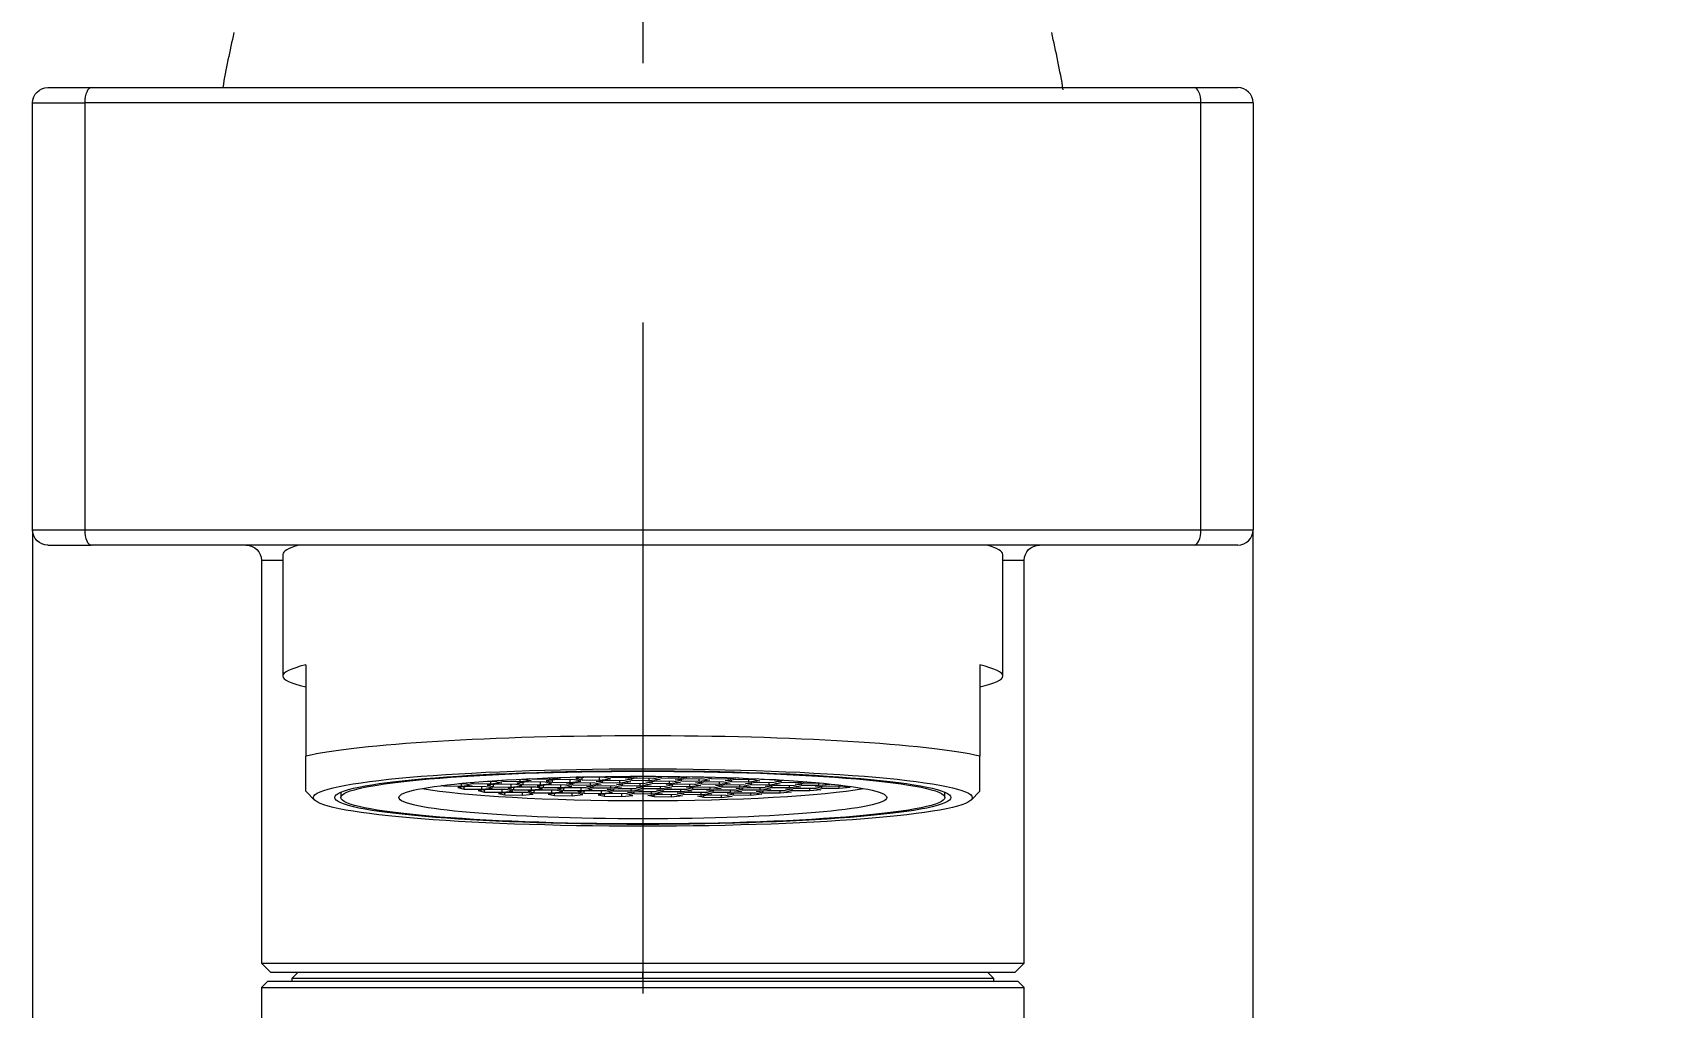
# Model space of a CAD drawing. Extents: x 14045 to 14886, y -16070 to -15475.
# Drawn here: x 14216.5 to 14269.9, y -15707.5 to -15675.5 of the extents above; entities that cross this region are included whole.
import ezdxf

# ---------------------------------------------------------------- set-up
doc = ezdxf.new("R2010")
doc.units = 0
doc.header["$MEASUREMENT"] = 0
doc.linetypes.add('CENTER', pattern=[47.5, 22, -8.5, 8.5, -8.5])
doc.linetypes.add('CENTER2', pattern=[28.575, 19.05, -3.175, 3.175, -3.175])
doc.layers.get('0').update_dxf_attribs({"color": 3, "linetype": 'CONTINUOUS'})
doc.layers.add('CENTER', color=1, linetype='CENTER2')
doc.layers.add('DIM_', color=6, linetype='CONTINUOUS', lineweight=9)
doc.styles.get("Standard").update_dxf_attribs({"font": ''})
doc.styles.get('Standard').set_extended_font_data('Gulim')
doc.dimstyles.new('사본(2) STANDARD', dxfattribs={"dimscale": 0, "dimtxt": 5, "dimasz": 5, "dimexe": 1.25, "dimexo": 0.625, "dimgap": 1.5, "dimtad": 3, "dimtih": 1, "dimtoh": 1, "dimdec": 1, "dimzin": 9, "dimdsep": 46, "dimtxsty": 'Standard', "dimcen": 2.5, "dimclrd": 3, "dimclre": 3, "dimclrt": 4, "dimadec": 0, "dimazin": 0, "dimtfac": 1, "dimtdec": 1, "dimtmove": 0, "dimatfit": 3, "dimfxl": 1.25, "dimtfill": 1, "dimtolj": 1, "dimtzin": 0, "dimarcsym": 0})

# ---------------------------------------------------------------- blocks, each defined once
blk = doc.blocks.new('*D14')
at = {"layer": 'DIM_', "color": 3, "lineweight": -2, "transparency": 16777216}
for p, q in [((14237.123, -15644.514), (14303.387, -15644.514)), ((14302.137, -15649.514), (14302.137, -15720.494)), ((14302.137, -15799.614), (14302.137, -15728.634)), ((14261.523, -15804.614), (14303.387, -15804.614))]:
    blk.add_line(p, q, dxfattribs=at)
at = {"layer": 'DIM_', "color": 3, "transparency": 16777216}
for points in [[(14301.304, -15649.514), (14302.971, -15649.514), (14302.137, -15644.514)], [(14301.304, -15799.614), (14302.971, -15799.614), (14302.137, -15804.614)]]:
    blk.add_solid(points, dxfattribs=at)
at = {"layer": 'DIM_', "color": 4, "transparency": 16777216, "insert": (14302.137, -15724.564), "char_height": 5, "attachment_point": 5, "bg_fill": 3, "box_fill_scale": 1.25, "bg_fill_color": 256, "bg_fill_true_color": 13158600, "bg_fill_transparency": 0}
blk.add_mtext('\\A1;160.1', dxfattribs=at)

msp = doc.modelspace()

# ---------------------------------------------------------------- linework, layer by layer
at = {"linetype": 'Continuous', "lineweight": 18, "extrusion": (0, 1, 0)}
for p, q in [((14216.998, -15677.314), (14218.422, -15677.314)), ((14218.422, -15677.314), (14254.573, -15677.314)), ((14254.573, -15677.314), (14255.998, -15677.314)), ((14216.498, -15691.814), (14216.498, -15677.814)), ((14256.498, -15677.814), (14256.498, -15691.814)), ((14216.498, -15691.814), (14216.498, -15719.814)), ((14256.498, -15708.614), (14256.498, -15691.814)), ((14216.998, -15692.314), (14218.422, -15692.314)), ((14254.573, -15692.314), (14218.422, -15692.314)), ((14255.998, -15692.314), (14254.573, -15692.314)), ((14223.998, -15692.814), (14223.998, -15706.014)), ((14224.698, -15692.618), (14224.698, -15696.603)), ((14248.298, -15696.603), (14248.298, -15692.618)), ((14248.998, -15706.014), (14248.998, -15692.814)), ((14225.448, -15696.242), (14225.448, -15699.231)), ((14247.548, -15696.242), (14247.548, -15699.231)), ((14231.346, -15700.054), (14231.666, -15700.059)), ((14231.516, -15700.145), (14231.516, -15700.057)), ((14231.666, -15700.059), (14231.872, -15700.105)), ((14231.908, -15700.062), (14231.752, -15700.026)), ((14231.908, -15700.062), (14231.908, -15700.017)), ((14232.481, -15700.069), (14231.908, -15700.062)), ((14232.723, -15700.073), (14232.367, -15700.112)), ((14232.481, -15700.069), (14232.481, -15699.985)), ((14232.838, -15700.03), (14232.481, -15700.069)), ((14232.538, -15699.982), (14232.631, -15699.983)), ((14232.631, -15699.983), (14232.838, -15700.03)), ((14233.297, -15700.08), (14232.723, -15700.073)), ((14232.873, -15699.986), (14232.799, -15699.97)), ((14232.873, -15699.986), (14232.873, -15699.966)), ((14233.447, -15699.994), (14232.873, -15699.986)), ((14233.147, -15700.166), (14233.147, -15700.078)), ((14233.504, -15700.127), (14233.297, -15700.08)), ((14233.689, -15699.997), (14233.332, -15700.036)), ((14233.332, -15700.036), (14233.539, -15700.083)), ((14233.447, -15699.994), (14233.447, -15699.943)), ((14233.803, -15699.955), (14233.447, -15699.994)), ((14233.539, -15700.083), (14233.539, -15700.014)), ((14233.539, -15700.083), (14234.113, -15700.091)), ((14234.262, -15700.005), (14233.689, -15699.997)), ((14233.713, -15699.934), (14233.803, -15699.955)), ((14234.113, -15700.091), (14234.113, -15700.003)), ((14234.113, -15700.091), (14234.469, -15700.051)), ((14234.469, -15700.051), (14234.262, -15700.005)), ((14234.654, -15699.922), (14234.298, -15699.961)), ((14234.298, -15699.961), (14234.505, -15700.008)), ((14234.412, -15699.918), (14234.309, -15699.917)), ((14234.456, -15699.914), (14234.412, -15699.918)), ((14234.412, -15699.918), (14234.412, -15699.915)), ((14234.505, -15700.008), (14234.505, -15699.938)), ((14234.505, -15700.008), (14235.078, -15700.015)), ((14235.228, -15699.929), (14234.654, -15699.922)), ((14234.964, -15700.058), (14235.32, -15700.019)), ((14235.171, -15700.105), (14234.964, -15700.058)), ((14235.078, -15700.015), (14235.078, -15699.927)), ((14235.078, -15700.015), (14235.435, -15699.976)), ((14235.171, -15700.105), (14235.171, -15700.035)), ((14235.435, -15699.976), (14235.228, -15699.929)), ((14235.47, -15699.932), (14235.318, -15699.898)), ((14235.32, -15700.019), (14235.894, -15700.026)), ((14235.47, -15699.932), (14235.47, -15699.896)), ((14236.043, -15699.94), (14235.47, -15699.932)), ((14235.744, -15700.112), (14235.744, -15700.024)), ((14236.101, -15700.073), (14235.744, -15700.112)), ((14235.894, -15700.026), (14236.101, -15700.073)), ((14235.929, -15699.983), (14236.286, -15699.943)), ((14236.136, -15700.029), (14235.929, -15699.983)), ((14236.043, -15699.94), (14236.043, -15699.892)), ((14236.4, -15699.901), (14236.043, -15699.94)), ((14236.136, -15700.029), (14236.136, -15699.96)), ((14236.709, -15700.037), (14236.136, -15700.029)), ((14236.286, -15699.943), (14236.859, -15699.951)), ((14236.356, -15699.891), (14236.4, -15699.901)), ((14236.595, -15700.08), (14236.952, -15700.04)), ((14236.802, -15700.126), (14236.595, -15700.08)), ((14236.709, -15700.037), (14236.709, -15699.949)), ((14237.066, -15699.998), (14236.709, -15700.037)), ((14236.802, -15700.126), (14236.802, -15700.057)), ((14236.859, -15699.951), (14237.066, -15699.998)), ((14236.894, -15699.907), (14237.031, -15699.892)), ((14237.101, -15699.954), (14236.894, -15699.907)), ((14236.952, -15700.04), (14237.525, -15700.048)), ((14237.101, -15699.954), (14237.101, -15699.893)), ((14237.675, -15699.962), (14237.101, -15699.954)), ((14237.375, -15700.134), (14237.375, -15700.046)), ((14237.525, -15700.048), (14237.732, -15700.095)), ((14237.56, -15700.004), (14237.917, -15699.965)), ((14237.767, -15700.051), (14237.56, -15700.004)), ((14237.675, -15699.962), (14237.675, -15699.898)), ((14238.031, -15699.922), (14237.675, -15699.962)), ((14237.767, -15700.051), (14237.767, -15699.981)), ((14238.341, -15700.058), (14237.767, -15700.051)), ((14237.917, -15699.965), (14238.49, -15699.972)), ((14237.942, -15699.902), (14238.031, -15699.922)), ((14238.226, -15700.101), (14238.583, -15700.062)), ((14238.341, -15700.058), (14238.341, -15699.97)), ((14238.697, -15700.019), (14238.341, -15700.058)), ((14238.433, -15700.148), (14238.433, -15700.078)), ((14238.49, -15699.972), (14238.697, -15700.019)), ((14238.526, -15699.929), (14238.64, -15699.916)), ((14238.733, -15699.975), (14238.526, -15699.929)), ((14238.583, -15700.062), (14239.157, -15700.069)), ((14238.733, -15699.975), (14238.733, -15699.918)), ((14239.306, -15699.983), (14238.733, -15699.975)), ((14239.007, -15700.155), (14239.007, -15700.067)), ((14239.157, -15700.069), (14239.364, -15700.116)), ((14239.192, -15700.026), (14239.548, -15699.986)), ((14239.399, -15700.072), (14239.192, -15700.026)), ((14239.306, -15699.983), (14239.306, -15699.935)), ((14239.637, -15699.946), (14239.306, -15699.983)), ((14239.399, -15700.072), (14239.399, -15700.003)), ((14239.972, -15700.08), (14239.399, -15700.072)), ((14239.548, -15699.986), (14240.122, -15699.994)), ((14239.858, -15700.123), (14240.214, -15700.083)), ((14239.972, -15700.08), (14239.972, -15699.992)), ((14240.329, -15700.041), (14239.972, -15700.08)), ((14240.122, -15699.994), (14240.329, -15700.041)), ((14240.214, -15700.083), (14240.788, -15700.091)), ((14240.364, -15699.997), (14240.255, -15699.972)), ((14240.364, -15699.997), (14240.364, -15699.977)), ((14240.865, -15700.004), (14240.364, -15699.997)), ((14240.823, -15700.047), (14241.095, -15700.017)), ((14241.03, -15700.094), (14240.823, -15700.047)), ((14241.03, -15700.094), (14241.03, -15700.024)), ((14241.604, -15700.102), (14241.604, -15700.051)), ((14241.875, -15700.072), (14241.604, -15700.102)), ((14225.448, -15700.381), (14225.739, -15700.67)), ((14226.598, -15700.413), (14226.598, -15700.588)), ((14229.977, -15700.213), (14229.895, -15700.194)), ((14229.977, -15700.213), (14229.977, -15700.184)), ((14230.55, -15700.22), (14229.977, -15700.213)), ((14230.793, -15700.223), (14230.436, -15700.263)), ((14230.436, -15700.263), (14230.643, -15700.31)), ((14230.456, -15700.131), (14230.7, -15700.134)), ((14230.55, -15700.22), (14230.55, -15700.132)), ((14230.907, -15700.181), (14230.55, -15700.22)), ((14230.643, -15700.31), (14230.643, -15700.24)), ((14230.643, -15700.31), (14231.217, -15700.317)), ((14230.7, -15700.134), (14230.907, -15700.181)), ((14230.942, -15700.137), (14230.779, -15700.1)), ((14231.366, -15700.231), (14230.793, -15700.223)), ((14230.942, -15700.137), (14230.942, -15700.086)), ((14231.516, -15700.145), (14230.942, -15700.137)), ((14231.459, -15700.32), (14231.102, -15700.36)), ((14231.102, -15700.36), (14231.309, -15700.406)), ((14231.217, -15700.317), (14231.217, -15700.229)), ((14231.217, -15700.317), (14231.573, -15700.278)), ((14231.309, -15700.406), (14231.309, -15700.337)), ((14231.309, -15700.406), (14231.883, -15700.414)), ((14231.573, -15700.278), (14231.366, -15700.231)), ((14231.758, -15700.148), (14231.401, -15700.187)), ((14231.401, -15700.187), (14231.608, -15700.234)), ((14232.032, -15700.328), (14231.459, -15700.32)), ((14231.872, -15700.105), (14231.516, -15700.145)), ((14231.608, -15700.234), (14231.608, -15700.164)), ((14231.608, -15700.234), (14232.182, -15700.242)), ((14232.332, -15700.155), (14231.758, -15700.148)), ((14232.125, -15700.417), (14231.768, -15700.457)), ((14231.768, -15700.457), (14231.975, -15700.503)), ((14231.883, -15700.414), (14231.883, -15700.326)), ((14231.883, -15700.414), (14232.239, -15700.375)), ((14231.975, -15700.503), (14231.975, -15700.434)), ((14231.975, -15700.503), (14232.549, -15700.511)), ((14232.239, -15700.375), (14232.032, -15700.328)), ((14232.424, -15700.245), (14232.068, -15700.284)), ((14232.068, -15700.284), (14232.274, -15700.331)), ((14232.698, -15700.425), (14232.125, -15700.417)), ((14232.182, -15700.242), (14232.182, -15700.154)), ((14232.182, -15700.242), (14232.539, -15700.202)), ((14232.274, -15700.331), (14232.274, -15700.261)), ((14232.274, -15700.331), (14232.848, -15700.339)), ((14232.539, -15700.202), (14232.332, -15700.155)), ((14232.367, -15700.112), (14232.574, -15700.159)), ((14232.998, -15700.252), (14232.424, -15700.245)), ((14232.549, -15700.511), (14232.549, -15700.423)), ((14232.549, -15700.511), (14232.905, -15700.472)), ((14232.574, -15700.159), (14232.574, -15700.089)), ((14232.574, -15700.159), (14233.147, -15700.166)), ((14232.905, -15700.472), (14232.698, -15700.425)), ((14233.09, -15700.342), (14232.734, -15700.381)), ((14232.734, -15700.381), (14232.941, -15700.428)), ((14232.848, -15700.339), (14232.848, -15700.25)), ((14232.848, -15700.339), (14233.205, -15700.299)), ((14232.941, -15700.428), (14232.941, -15700.358)), ((14232.941, -15700.428), (14233.514, -15700.436)), ((14233.205, -15700.299), (14232.998, -15700.252)), ((14233.389, -15700.169), (14233.033, -15700.209)), ((14233.033, -15700.209), (14233.24, -15700.256)), ((14233.664, -15700.349), (14233.09, -15700.342)), ((14233.147, -15700.166), (14233.504, -15700.127)), ((14233.24, -15700.256), (14233.24, -15700.186)), ((14233.24, -15700.256), (14233.813, -15700.263)), ((14233.963, -15700.177), (14233.389, -15700.169)), ((14233.756, -15700.439), (14233.4, -15700.478)), ((14233.4, -15700.478), (14233.607, -15700.525)), ((14233.514, -15700.436), (14233.514, -15700.347)), ((14233.514, -15700.436), (14233.871, -15700.396)), ((14233.607, -15700.525), (14233.607, -15700.455)), ((14233.607, -15700.525), (14234.18, -15700.532)), ((14233.871, -15700.396), (14233.664, -15700.349)), ((14234.056, -15700.266), (14233.699, -15700.306)), ((14233.699, -15700.306), (14233.906, -15700.353)), ((14234.33, -15700.446), (14233.756, -15700.439)), ((14233.813, -15700.263), (14233.813, -15700.175)), ((14233.813, -15700.263), (14234.17, -15700.224)), ((14233.906, -15700.353), (14233.906, -15700.283)), ((14233.906, -15700.353), (14234.479, -15700.36)), ((14234.17, -15700.224), (14233.963, -15700.177)), ((14233.998, -15700.133), (14234.355, -15700.094)), ((14234.205, -15700.18), (14233.998, -15700.133)), ((14234.629, -15700.274), (14234.056, -15700.266)), ((14234.18, -15700.532), (14234.18, -15700.444)), ((14234.18, -15700.532), (14234.537, -15700.493)), ((14234.205, -15700.18), (14234.205, -15700.111)), ((14234.779, -15700.188), (14234.205, -15700.18)), ((14234.537, -15700.493), (14234.33, -15700.446)), ((14234.355, -15700.094), (14234.928, -15700.102)), ((14234.722, -15700.363), (14234.365, -15700.403)), ((14234.365, -15700.403), (14234.572, -15700.449)), ((14234.479, -15700.36), (14234.479, -15700.272)), ((14234.479, -15700.36), (14234.836, -15700.321)), ((14234.572, -15700.449), (14234.572, -15700.38)), ((14234.572, -15700.449), (14235.145, -15700.457)), ((14234.836, -15700.321), (14234.629, -15700.274)), ((14234.664, -15700.23), (14235.021, -15700.191)), ((14234.871, -15700.277), (14234.664, -15700.23)), ((14235.295, -15700.371), (14234.722, -15700.363)), ((14234.779, -15700.188), (14234.779, -15700.1)), ((14235.135, -15700.148), (14234.779, -15700.188)), ((14234.871, -15700.277), (14234.871, -15700.207)), ((14235.445, -15700.285), (14234.871, -15700.277)), ((14234.928, -15700.102), (14235.135, -15700.148)), ((14235.021, -15700.191), (14235.594, -15700.199)), ((14235.388, -15700.46), (14235.031, -15700.5)), ((14235.031, -15700.5), (14235.238, -15700.546)), ((14235.145, -15700.457), (14235.145, -15700.369)), ((14235.145, -15700.457), (14235.502, -15700.418)), ((14235.744, -15700.112), (14235.171, -15700.105)), ((14235.238, -15700.546), (14235.238, -15700.477)), ((14235.238, -15700.546), (14235.811, -15700.554)), ((14235.502, -15700.418), (14235.295, -15700.371)), ((14235.33, -15700.327), (14235.687, -15700.288)), ((14235.537, -15700.374), (14235.33, -15700.327)), ((14235.961, -15700.468), (14235.388, -15700.46)), ((14235.445, -15700.285), (14235.445, -15700.197)), ((14235.801, -15700.245), (14235.445, -15700.285)), ((14235.537, -15700.374), (14235.537, -15700.304)), ((14236.111, -15700.382), (14235.537, -15700.374)), ((14235.594, -15700.199), (14235.801, -15700.245)), ((14235.63, -15700.155), (14235.986, -15700.116)), ((14235.837, -15700.202), (14235.63, -15700.155)), ((14235.687, -15700.288), (14236.26, -15700.295)), ((14235.811, -15700.554), (14235.811, -15700.466)), ((14235.811, -15700.554), (14236.168, -15700.515)), ((14235.837, -15700.202), (14235.837, -15700.132)), ((14236.41, -15700.209), (14235.837, -15700.202)), ((14236.168, -15700.515), (14235.961, -15700.468)), ((14235.986, -15700.116), (14236.56, -15700.123)), ((14235.996, -15700.424), (14236.353, -15700.385)), ((14236.203, -15700.471), (14235.996, -15700.424)), ((14236.111, -15700.382), (14236.111, -15700.293)), ((14236.467, -15700.342), (14236.111, -15700.382)), ((14236.203, -15700.471), (14236.203, -15700.401)), ((14236.777, -15700.479), (14236.203, -15700.471)), ((14236.26, -15700.295), (14236.467, -15700.342)), ((14236.296, -15700.252), (14236.652, -15700.212)), ((14236.503, -15700.299), (14236.296, -15700.252)), ((14236.353, -15700.385), (14236.926, -15700.392)), ((14236.41, -15700.209), (14236.41, -15700.121)), ((14236.767, -15700.17), (14236.41, -15700.209)), ((14236.503, -15700.299), (14236.503, -15700.229)), ((14237.076, -15700.306), (14236.503, -15700.299)), ((14236.56, -15700.123), (14236.767, -15700.17)), ((14236.652, -15700.212), (14237.226, -15700.22)), ((14236.662, -15700.521), (14237.019, -15700.482)), ((14236.869, -15700.568), (14236.662, -15700.521)), ((14236.777, -15700.479), (14236.777, -15700.39)), ((14237.133, -15700.439), (14236.777, -15700.479)), ((14237.375, -15700.134), (14236.802, -15700.126)), ((14236.869, -15700.568), (14236.869, -15700.498)), ((14237.443, -15700.576), (14236.869, -15700.568)), ((14236.926, -15700.392), (14237.133, -15700.439)), ((14236.962, -15700.349), (14237.318, -15700.309)), ((14237.169, -15700.396), (14236.962, -15700.349)), ((14237.019, -15700.482), (14237.593, -15700.489)), ((14237.076, -15700.306), (14237.076, -15700.218)), ((14237.433, -15700.267), (14237.076, -15700.306)), ((14237.169, -15700.396), (14237.169, -15700.326)), ((14237.742, -15700.403), (14237.169, -15700.396)), ((14237.226, -15700.22), (14237.433, -15700.267)), ((14237.261, -15700.176), (14237.618, -15700.137)), ((14237.468, -15700.223), (14237.261, -15700.176)), ((14237.318, -15700.309), (14237.892, -15700.317)), ((14237.732, -15700.095), (14237.375, -15700.134)), ((14237.443, -15700.576), (14237.443, -15700.487)), ((14237.799, -15700.536), (14237.443, -15700.576)), ((14237.468, -15700.223), (14237.468, -15700.154)), ((14238.042, -15700.231), (14237.468, -15700.223)), ((14237.593, -15700.489), (14237.799, -15700.536)), ((14237.618, -15700.137), (14238.191, -15700.145)), ((14237.628, -15700.446), (14237.984, -15700.406)), ((14237.835, -15700.493), (14237.628, -15700.446)), ((14237.742, -15700.403), (14237.742, -15700.315)), ((14238.099, -15700.364), (14237.742, -15700.403)), ((14237.835, -15700.493), (14237.835, -15700.423)), ((14238.408, -15700.5), (14237.835, -15700.493)), ((14237.892, -15700.317), (14238.099, -15700.364)), ((14237.927, -15700.273), (14238.284, -15700.234)), ((14238.134, -15700.32), (14237.927, -15700.273)), ((14237.984, -15700.406), (14238.558, -15700.414)), ((14238.042, -15700.231), (14238.042, -15700.143)), ((14238.398, -15700.191), (14238.042, -15700.231)), ((14238.134, -15700.32), (14238.134, -15700.251)), ((14238.708, -15700.328), (14238.134, -15700.32)), ((14238.191, -15700.145), (14238.398, -15700.191)), ((14238.433, -15700.148), (14238.226, -15700.101)), ((14238.284, -15700.234), (14238.857, -15700.242)), ((14238.294, -15700.543), (14238.65, -15700.503)), ((14238.501, -15700.589), (14238.294, -15700.543)), ((14238.408, -15700.5), (14238.408, -15700.412)), ((14238.765, -15700.461), (14238.408, -15700.5)), ((14239.007, -15700.155), (14238.433, -15700.148)), ((14238.501, -15700.589), (14238.501, -15700.52)), ((14239.074, -15700.597), (14238.501, -15700.589)), ((14238.558, -15700.414), (14238.765, -15700.461)), ((14238.593, -15700.37), (14238.95, -15700.331)), ((14238.8, -15700.417), (14238.593, -15700.37)), ((14238.65, -15700.503), (14239.224, -15700.511)), ((14238.708, -15700.328), (14238.708, -15700.24)), ((14239.064, -15700.288), (14238.708, -15700.328)), ((14238.8, -15700.417), (14238.8, -15700.347)), ((14239.374, -15700.425), (14238.8, -15700.417)), ((14238.857, -15700.242), (14239.064, -15700.288)), ((14238.892, -15700.198), (14239.249, -15700.159)), ((14239.099, -15700.245), (14238.892, -15700.198)), ((14238.95, -15700.331), (14239.523, -15700.339)), ((14239.364, -15700.116), (14239.007, -15700.155)), ((14239.074, -15700.597), (14239.074, -15700.509)), ((14239.431, -15700.558), (14239.074, -15700.597)), ((14239.099, -15700.245), (14239.099, -15700.175)), ((14239.673, -15700.252), (14239.099, -15700.245)), ((14239.224, -15700.511), (14239.431, -15700.558)), ((14239.249, -15700.159), (14239.823, -15700.166)), ((14239.259, -15700.467), (14239.616, -15700.428)), ((14239.466, -15700.514), (14239.259, -15700.467)), ((14239.374, -15700.425), (14239.374, -15700.337)), ((14239.73, -15700.385), (14239.374, -15700.425)), ((14239.466, -15700.514), (14239.466, -15700.444)), ((14240.04, -15700.522), (14239.466, -15700.514)), ((14239.523, -15700.339), (14239.73, -15700.385)), ((14239.559, -15700.295), (14239.915, -15700.256)), ((14239.765, -15700.342), (14239.559, -15700.295)), ((14239.616, -15700.428), (14240.189, -15700.435)), ((14239.673, -15700.252), (14239.673, -15700.164)), ((14240.03, -15700.213), (14239.673, -15700.252)), ((14239.765, -15700.342), (14239.765, -15700.272)), ((14240.339, -15700.349), (14239.765, -15700.342)), ((14239.823, -15700.166), (14240.03, -15700.213)), ((14240.065, -15700.169), (14239.858, -15700.123)), ((14239.915, -15700.256), (14240.489, -15700.263)), ((14240.04, -15700.522), (14240.04, -15700.433)), ((14240.396, -15700.482), (14240.04, -15700.522)), ((14240.065, -15700.169), (14240.065, -15700.1)), ((14240.638, -15700.177), (14240.065, -15700.169)), ((14240.189, -15700.435), (14240.396, -15700.482)), ((14240.225, -15700.392), (14240.581, -15700.352)), ((14240.432, -15700.439), (14240.225, -15700.392)), ((14240.339, -15700.349), (14240.339, -15700.261)), ((14240.696, -15700.31), (14240.339, -15700.349)), ((14240.432, -15700.439), (14240.432, -15700.369)), ((14241.005, -15700.446), (14240.432, -15700.439)), ((14240.489, -15700.263), (14240.696, -15700.31)), ((14240.524, -15700.219), (14240.881, -15700.18)), ((14240.731, -15700.266), (14240.524, -15700.219)), ((14240.581, -15700.352), (14241.155, -15700.36)), ((14240.638, -15700.177), (14240.638, -15700.089)), ((14240.995, -15700.138), (14240.638, -15700.177)), ((14240.731, -15700.266), (14240.731, -15700.197)), ((14241.304, -15700.274), (14240.731, -15700.266)), ((14240.788, -15700.091), (14240.995, -15700.138)), ((14240.881, -15700.18), (14241.454, -15700.188)), ((14241.005, -15700.446), (14241.005, -15700.358)), ((14241.362, -15700.407), (14241.005, -15700.446)), ((14241.604, -15700.102), (14241.03, -15700.094)), ((14241.155, -15700.36), (14241.362, -15700.407)), ((14241.19, -15700.316), (14241.547, -15700.277)), ((14241.397, -15700.363), (14241.19, -15700.316)), ((14241.304, -15700.274), (14241.304, -15700.186)), ((14241.661, -15700.234), (14241.304, -15700.274)), ((14241.397, -15700.363), (14241.397, -15700.294)), ((14241.97, -15700.371), (14241.397, -15700.363)), ((14241.454, -15700.188), (14241.661, -15700.234)), ((14241.489, -15700.144), (14241.846, -15700.105)), ((14241.696, -15700.191), (14241.489, -15700.144)), ((14241.547, -15700.277), (14242.12, -15700.285)), ((14241.696, -15700.191), (14241.696, -15700.121)), ((14242.27, -15700.198), (14241.696, -15700.191)), ((14241.846, -15700.105), (14242.337, -15700.111)), ((14241.97, -15700.371), (14241.97, -15700.283)), ((14242.327, -15700.331), (14241.97, -15700.371)), ((14242.12, -15700.285), (14242.327, -15700.331)), ((14242.155, -15700.241), (14242.512, -15700.202)), ((14242.362, -15700.288), (14242.155, -15700.241)), ((14242.27, -15700.198), (14242.27, -15700.11)), ((14242.626, -15700.159), (14242.27, -15700.198)), ((14242.362, -15700.288), (14242.362, -15700.218)), ((14242.936, -15700.295), (14242.362, -15700.288)), ((14242.471, -15700.124), (14242.626, -15700.159)), ((14242.512, -15700.202), (14243.085, -15700.209)), ((14242.936, -15700.295), (14242.936, -15700.207)), ((14243.292, -15700.256), (14242.936, -15700.295)), ((14243.085, -15700.209), (14243.292, -15700.256)), ((14246.398, -15700.588), (14246.398, -15700.413)), ((14247.256, -15700.67), (14247.548, -15700.381)), ((14223.998, -15706.014), (14248.998, -15706.014)), ((14223.998, -15706.014), (14224.298, -15706.314)), ((14224.298, -15706.314), (14248.698, -15706.314)), ((14225.197, -15706.314), (14224.998, -15706.514)), ((14247.998, -15706.514), (14247.798, -15706.314)), ((14248.698, -15706.314), (14248.998, -15706.014)), ((14224.198, -15706.614), (14223.998, -15706.814)), ((14223.998, -15706.814), (14236.498, -15706.814)), ((14223.998, -15706.814), (14223.998, -15728.314)), ((14236.498, -15706.614), (14224.198, -15706.614)), ((14224.998, -15706.514), (14224.998, -15706.614)), ((14236.498, -15706.514), (14224.998, -15706.514)), ((14247.998, -15706.514), (14236.498, -15706.514)), ((14248.798, -15706.614), (14236.498, -15706.614)), ((14236.498, -15706.814), (14248.998, -15706.814)), ((14247.998, -15706.614), (14247.998, -15706.514)), ((14248.998, -15706.814), (14248.798, -15706.614)), ((14248.998, -15708.114), (14248.998, -15706.814))]:
    msp.add_line(p, q, dxfattribs=at)
at = {"linetype": 'Continuous', "lineweight": 13, "extrusion": (0, 1, 0)}
for p, q in [((14216.498, -15677.814), (14218.206, -15677.814)), ((14254.789, -15677.814), (14218.206, -15677.814)), ((14218.206, -15677.814), (14218.206, -15691.814)), ((14256.498, -15677.814), (14254.789, -15677.814)), ((14254.789, -15691.814), (14254.789, -15677.814)), ((14216.498, -15691.814), (14218.206, -15691.814)), ((14218.206, -15691.814), (14254.789, -15691.814)), ((14254.789, -15691.814), (14256.498, -15691.814)), ((14224.697, -15692.814), (14223.998, -15692.814)), ((14248.998, -15692.814), (14248.298, -15692.814)), ((14236.498, -15706.514), (14236.498, -15706.614))]:
    msp.add_line(p, q, dxfattribs=at)
at = {"linetype": 'Continuous', "lineweight": 18}
for centre, radius, start, end in [((14257.362, -15683.436), 35.17, 166.9814, 169.9743), ((14215.633, -15683.436), 35.17, 9.9007, 13.0186), ((14255.998, -15677.814), 0.5, 0, 90), ((14255.998, -15691.814), 0.5, 270, 0)]:
    msp.add_arc(centre, radius, start, end, dxfattribs=at)
at = {"linetype": 'Continuous', "lineweight": 18, "extrusion": (0, 0, -1)}
for centre, start, end in [((-14216.998, -15677.814), 0, 90), ((-14216.998, -15691.814), 270, 0), ((-14223.498, -15692.814), 90, 180), ((-14249.498, -15692.814), 0, 90)]:
    msp.add_arc(centre, 0.5, start, end, dxfattribs=at)
at = {"linetype": 'Continuous', "lineweight": 13}
for centre, start_param, end_param in [((14218.422, -15677.814), 3.141593, 4.712389), ((14254.573, -15677.814), 1.570796, 3.141593), ((14218.422, -15691.814), 4.712389, 6.283185), ((14254.573, -15691.814), 0, 1.570796)]:
    msp.add_ellipse(centre, major_axis=(0, -0.5), ratio=0.43038, start_param=start_param, end_param=end_param, dxfattribs=at)
at = {"linetype": 'Continuous', "lineweight": 18}
for centre, major_axis, start_param, end_param in [((14236.498, -15692.618), (-11.8, 0), 5.982476, 6.283185), ((14236.498, -15692.618), (-11.8, 0), 3.141592, 3.442204), ((14236.498, -15696.603), (11.8, 0), 2.78314, 3.500046), ((14236.498, -15696.603), (-11.8, 0), 2.78314, 3.500046), ((14236.498, -15699.592), (-11.8, 0), 3.500046, 5.924732), ((14236.498, -15699.99), (-8, 0), 0.443042, 2.698705)]:
    msp.add_ellipse(centre, major_axis=major_axis, ratio=0.087156, start_param=start_param, end_param=end_param, dxfattribs=at)
for major_axis in [(10.8, 0), (10.1, 0), (-9.9, 0), (-8, 0)]:
    msp.add_ellipse((14236.498, -15700.588), major_axis=major_axis, ratio=0.087156, dxfattribs=at)
for points in [[(14225.448, -15700.381), (14225.448, -15700.381), (14225.448, -15700.367), (14225.448, -15700.331), (14225.448, -15700.323), (14225.448, -15700.303), (14225.448, -15700.27), (14225.448, -15700.228), (14225.448, -15700.133), (14225.448, -15700.053), (14225.448, -15699.77), (14225.448, -15699.523), (14225.448, -15699.231)], [(14247.548, -15700.381), (14247.548, -15700.381), (14247.548, -15700.367), (14247.548, -15700.331), (14247.548, -15700.323), (14247.548, -15700.303), (14247.548, -15700.27), (14247.548, -15700.228), (14247.548, -15700.133), (14247.548, -15700.053), (14247.548, -15699.77), (14247.548, -15699.523), (14247.548, -15699.231)]]:
    msp.add_open_spline(points, degree=3, knots=[0, 0, 0, 0, 0.185896, 0.185896, 0.236778, 0.236778, 0.287659, 0.389422, 0.389422, 0.592948, 0.592948, 1, 1, 1, 1], dxfattribs=at)
at = {"linetype": 'Continuous', "lineweight": 13}
msp.add_open_spline([(14236.498, -15706.514), (14236.498, -15706.447), (14236.498, -15706.38), (14236.498, -15706.314)], degree=3, dxfattribs=at)

# ---------------------------------------------------------------- next in the draw order: dimensions: what is measured, and where the dimension line sits
at = {"layer": 'DIM_'}
dim = msp.add_linear_dim(base=(14302.137, -15804.614), p1=(14236.498, -15644.514), p2=(14260.898, -15804.614), angle=90, dimstyle='사본(2) STANDARD', override={"dimscale": 1, "dimtad": 0}, dxfattribs=at)
dim.commit()
dim.dimension.update_dxf_attribs({"geometry": '*D14', "text_midpoint": (14302.137, -15724.564)})

# ---------------------------------------------------------------- next in the draw order: linework, layer by layer
at = {"layer": 'CENTER', "color": 1, "linetype": 'CENTER', "lineweight": 13}
msp.add_line((14236.498, -15637.514), (14236.498, -15895.414), dxfattribs=at)

doc.saveas('drawing.dxf')
